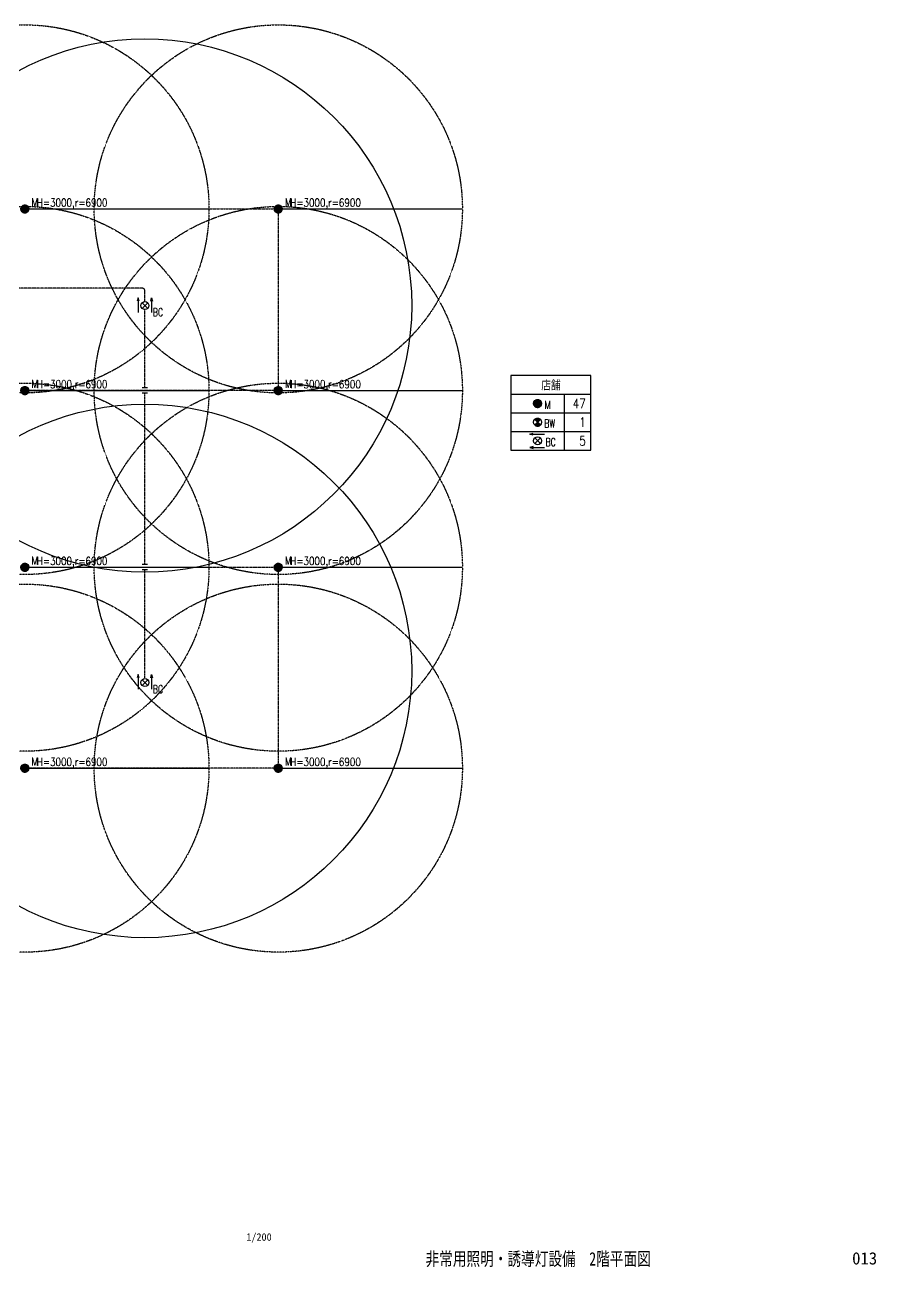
# Model space of a CAD drawing. Header units: millimetres. Extents: x 3825 to 176605, y 1457 to 56850.
# Drawn here: x 144695 to 176605, y 1457 to 48035 of the extents above; entities that cross this region are included whole.
import ezdxf
from ezdxf.enums import TextEntityAlignment as Align

# ---------------------------------------------------------------- set-up
doc = ezdxf.new("R2010")
doc.units = ezdxf.units.MM
doc.header["$LTSCALE"] = 0.2
doc.linetypes.add('CENTER', pattern=[50.8, 31.75, -6.35, 6.35, -6.35])
doc.linetypes.add('HIDDEN2', pattern=[4.7625, 3.175, -1.5875])
doc.layers.get('Defpoints').update_dxf_attribs({"color": 5})
for name, color, linetype in [('1_シンボル', 2, 'Continuous'), ('1_文字', 3, 'Continuous'), ('1_範囲円', 7, 'HIDDEN2'), ('1_配線_1', 1, 'Continuous'), ('1_配線_4', 1, 'CENTER'), ('枠内記述', 3, 'Continuous')]:
    doc.layers.add(name, color=color, linetype=linetype)
doc.layers.add('kakure', color=5, linetype='Continuous', plot=False)
doc.styles.get("Standard").update_dxf_attribs({"font": 'simplex.shx', "width": 0.8, "bigfont": 'extfont2.shx'})
doc.styles.add('ゴシック', font='MS Gothic.ttf', dxfattribs={"height": 4})
pattern_1 = [(0, (-51500, -19500), (0, 3.175), [])]

# ---------------------------------------------------------------- blocks, each defined once
blk = doc.blocks.new('誘導灯-B')
at = {"color": 0, "linetype": 'ByBlock'}
for p, q in [((-106, 106), (106, -106)), ((-106, -106), (106, 106))]:
    blk.add_line(p, q, dxfattribs=at)
blk.add_circle((0, 0), 150, dxfattribs=at)
blk = doc.blocks.new('EL-避難口誘導灯')
at = {"linetype": 'ByBlock'}
h = blk.add_hatch(dxfattribs=at)
h.set_pattern_fill('LINE', color=0, style=0)
h.set_pattern_definition(pattern_1)
h.paths.add_polyline_path([(-106, 106), (0, 0), (106, 106, 0.414214)])
h = blk.add_hatch(dxfattribs=at)
h.set_pattern_fill('LINE', color=0, style=0)
h.set_pattern_definition(pattern_1)
h.paths.add_polyline_path([(-106, -106, 0.414214), (106, -106), (0, 0)])
at = {"color": 0, "linetype": 'ByBlock'}
for p, q in [((-106, 106), (106, -106)), ((-106, -106), (106, 106))]:
    blk.add_line(p, q, dxfattribs=at)
blk.add_circle((0, 0), 150, dxfattribs=at)
blk = doc.blocks.new('2_非常照明_埋込中天井（H3000R6900）')
at = {"layer": '1_シンボル', "linetype": 'ByBlock'}
h = blk.add_hatch(dxfattribs=at)
h.set_pattern_fill('LINE', color=256, style=0)
h.set_pattern_definition([(0, (-30500, -18700), (0, 3.175), [])])
edge = h.paths.add_edge_path()
edge.add_arc((0, 0), 150, 0, 360)
blk.add_circle((0, 0), 150, dxfattribs=at)
at = {"layer": '1_範囲円'}
blk.add_circle((0, 0), 6900, dxfattribs=at)
at = {"layer": 'kakure'}
blk.add_line((0, 0), (6900, 0), dxfattribs=at)
at = {"layer": 'kakure', "width": 0.8}
blk.add_text('H=3000,r=6900', height=300, dxfattribs=at).set_placement((451, 233), align=Align.MIDDLE_LEFT)

msp = doc.modelspace()

# ---------------------------------------------------------------- hatches: boundary and pattern name
at = {"layer": '1_シンボル', "linetype": 'ByBlock'}
h = msp.add_hatch(dxfattribs=at)
h.set_pattern_fill('LINE', color=256, style=0)
h.set_pattern_definition([(0, (133415, 15139.8524), (0, 3.175), [])])
edge = h.paths.add_edge_path()
edge.add_arc((163915, 33840), 150, 0, 360)

# ---------------------------------------------------------------- linework, layer by layer
at = {"layer": '1_シンボル'}
for p, q in [((148945, 37805), (148945, 37255)), ((149445, 37805), (149445, 37255)), ((163620, 32690), (164170, 32690)), ((163620, 32190), (164170, 32190)), ((148945, 23672), (148945, 23122)), ((149445, 23672), (149445, 23122))]:
    msp.add_line(p, q, dxfattribs=at)
for points in [[(148979, 37679), (148945, 37805), (148911, 37679)], [(149411, 37679), (149445, 37805), (149479, 37679)], [(163746, 32656), (163620, 32690), (163746, 32723)], [(163746, 32223), (163620, 32190), (163746, 32156)], [(148979, 23547), (148945, 23672), (148911, 23547)], [(149411, 23547), (149445, 23672), (149479, 23547)]]:
    msp.add_lwpolyline(points, dxfattribs=at)
at = {"layer": '1_シンボル', "linetype": 'ByBlock'}
msp.add_circle((163915, 33840), 150, dxfattribs=at)
at = {"layer": '1_文字', "lineweight": -3}
for p, q in [((162915, 34190), (165915, 34190)), ((164915, 34190), (164915, 32090)), ((162915, 33490), (165915, 33490)), ((162915, 32790), (165915, 32790))]:
    msp.add_line(p, q, dxfattribs=at)
msp.add_lwpolyline([(162915, 32090), (165915, 32090), (165915, 34890), (162915, 34890)], close=True, dxfattribs=at)
at = {"layer": '1_配線_1'}
for p, q in [((149295, 34426), (149095, 34426)), ((149295, 34226), (149095, 34226)), ((149295, 27800), (149095, 27800)), ((149295, 27600), (149095, 27600))]:
    msp.add_line(p, q, dxfattribs=at)
at = {"layer": '1_配線_4'}
for p, q in [((144845, 41135), (154045, 41135)), ((154195, 40985), (154195, 34476)), ((149095, 38160), (134295, 38160)), ((149195, 37660), (149195, 38060)), ((149195, 34426), (149195, 37360)), ((154045, 34326), (144845, 34326)), ((149195, 27800), (149195, 34226)), ((144845, 27700), (154045, 27700)), ((149195, 23527), (149195, 27600)), ((154195, 27550), (154195, 20317)), ((154045, 20167), (144845, 20167))]:
    msp.add_line(p, q, dxfattribs=at)
msp.add_arc((149095, 38060), 100, 0, 90, dxfattribs=at)
at = {"layer": 'Defpoints'}
for centre in [(149195, 37510), (149195, 23810)]:
    msp.add_circle(centre, 10000, dxfattribs=at)

# ---------------------------------------------------------------- block references
at = {"layer": '1_シンボル'}
for p in [(144695, 41135), (154195, 41135), (144695, 34326), (154195, 34326), (144695, 27700), (154195, 27700), (144695, 20167), (154195, 20167)]:
    msp.add_blockref('2_非常照明_埋込中天井（H3000R6900）', p, dxfattribs=at)
at = {"layer": '1_シンボル', "linetype": 'Continuous', "lineweight": 0}
for name, p, rotation in [('誘導灯-B', (149195, 37510), 270), ('EL-避難口誘導灯', (163915, 33140), 180), ('誘導灯-B', (163915, 32440), 270), ('誘導灯-B', (149195, 23377), 270)]:
    msp.add_blockref(name, p, dxfattribs=dict(at, rotation=rotation))

# ---------------------------------------------------------------- texts
at = {"layer": '1_文字'}
for s, width, p in [('M', 0.8, (144945, 41235)), ('M', 0.8, (154445, 41235)), ('BC', 0.7, (149495, 37110)), ('M', 0.8, (144945, 34426)), ('M', 0.8, (154445, 34426)), ('M', 0.8, (164165, 33640)), ('BW', 0.7, (164165, 32940)), ('BC', 0.7, (164215, 32240)), ('M', 0.8, (144945, 27800)), ('M', 0.8, (154445, 27800)), ('BC', 0.7, (149495, 22977)), ('M', 0.8, (144945, 20267)), ('M', 0.8, (154445, 20267))]:
    msp.add_text(s, height=300, dxfattribs=dict(at, width=width)).set_placement(p)
at = {"layer": '1_文字', "lineweight": -3, "width": 0.8}
msp.add_text('店舗', height=350, dxfattribs=at).set_placement((164415, 34540), align=Align.MIDDLE)
for s, p in [('47', (165715, 33665)), ('1', (165715, 32965)), ('5', (165715, 32265))]:
    msp.add_text(s, height=350, dxfattribs=at).set_placement(p, align=Align.RIGHT)
at = {"layer": '枠内記述', "linetype": 'ByBlock', "lineweight": -2, "style": 'ゴシック'}
msp.add_text('1/200', height=280, dxfattribs=at).set_placement((152995, 2447))
at = {"layer": '枠内記述', "linetype": 'ByBlock', "lineweight": -2, "style": 'ゴシック', "width": 0.75}
msp.add_text('非常用照明・誘導灯設備\u30002階平面図', height=500, dxfattribs=at).set_placement((163935, 1769), align=Align.MIDDLE_CENTER)
at = {"layer": '枠内記述', "style": 'ゴシック'}
msp.add_text('013', height=460, dxfattribs=at).set_placement((175705, 1558))

doc.saveas('drawing.dxf')
